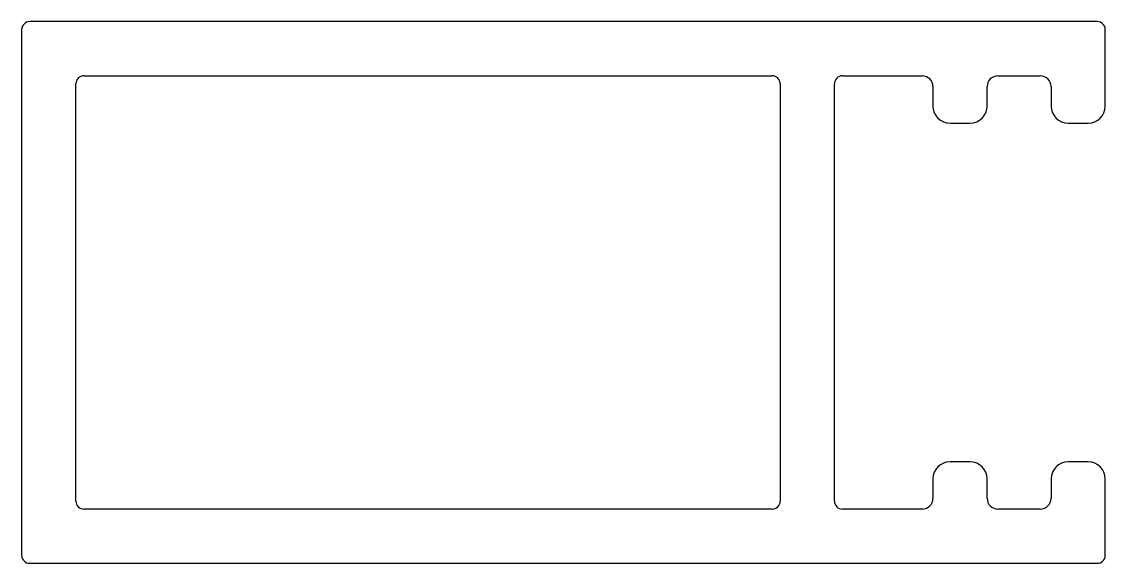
# Model space of a CAD drawing. Extents: x -22 to 28.8, y 7.9 to 33.3.
import ezdxf

# ---------------------------------------------------------------- set-up
doc = ezdxf.new("R2010")
doc.units = 0
doc.layers.get('0').update_dxf_attribs({"linetype": 'CONTINUOUS'})

msp = doc.modelspace()

# ---------------------------------------------------------------- linework, layer by layer
at = {"linetype": 'CONTINUOUS'}
for p, q in [((28.437, 33.268), (-21.601, 33.268)), ((-21.982, 32.887), (-21.982, 8.249)), ((28.818, 29.308), (28.818, 32.887)), ((16.499, 30.728), (20.23, 30.728)), ((23.786, 30.728), (25.77, 30.728)), ((16.118, 10.789), (16.118, 30.347)), ((20.738, 30.22), (20.738, 29.308)), ((23.278, 29.308), (23.278, 30.22)), ((26.278, 30.22), (26.278, 29.308)), ((21.538, 28.508), (22.478, 28.508)), ((27.078, 28.508), (28.018, 28.508)), ((22.478, 12.628), (21.538, 12.628)), ((28.018, 12.628), (27.078, 12.628)), ((20.738, 11.828), (20.738, 10.916)), ((23.278, 10.916), (23.278, 11.828)), ((26.278, 11.828), (26.278, 10.916)), ((28.818, 8.249), (28.818, 11.828)), ((20.23, 10.408), (16.499, 10.408)), ((25.77, 10.408), (23.786, 10.408)), ((-21.601, 7.868), (28.437, 7.868))]:
    msp.add_line(p, q, dxfattribs=at)
for p, q in [((-19.061, 30.728), (13.197, 30.728)), ((-19.442, 10.789), (-19.442, 30.347)), ((13.578, 30.347), (13.578, 10.789)), ((13.197, 10.408), (-19.061, 10.408))]:
    msp.add_line(p, q)
for centre, radius, start, end in [((-21.601, 32.887), 0.381, 90, 180), ((28.437, 32.887), 0.381, 0, 90), ((16.499, 30.347), 0.381, 90, 180), ((20.23, 30.22), 0.508, 0, 90), ((23.786, 30.22), 0.508, 90, 180), ((25.77, 30.22), 0.508, 360, 90), ((21.538, 29.308), 0.8, 180, 270), ((22.478, 29.308), 0.8, 270, 0), ((27.078, 29.308), 0.8, 180, 270), ((28.018, 29.308), 0.8, 270, 0), ((21.538, 11.828), 0.8, 90, 180), ((22.478, 11.828), 0.8, 360, 90), ((27.078, 11.828), 0.8, 90, 180), ((28.018, 11.828), 0.8, 0, 90), ((16.499, 10.789), 0.381, 180, 270), ((20.23, 10.916), 0.508, 270, 0), ((23.786, 10.916), 0.508, 180, 270), ((25.77, 10.916), 0.508, 270, 0), ((-21.601, 8.249), 0.381, 180, 270), ((28.437, 8.249), 0.381, 270, 0)]:
    msp.add_arc(centre, radius, start, end, dxfattribs=at)
for centre, start, end in [((-19.061, 30.347), 90, 180), ((13.197, 30.347), 360, 90), ((-19.061, 10.789), 180, 270), ((13.197, 10.789), 270, 0)]:
    msp.add_arc(centre, 0.381, start, end)

doc.saveas('drawing.dxf')
